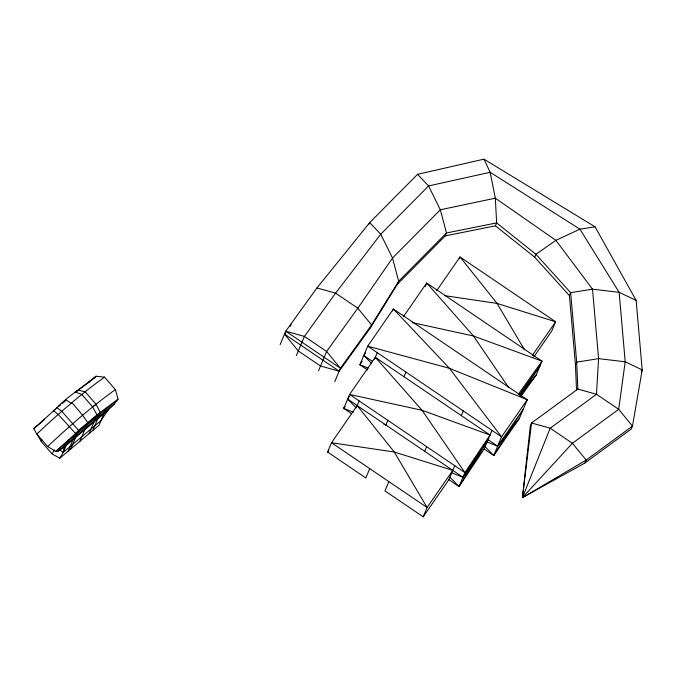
<?xml version="1.0" encoding="UTF-8"?>
<svg xmlns="http://www.w3.org/2000/svg" width="676" height="676" viewBox="0 0 676 676"><rect width="100%" height="100%" fill="white"/><g stroke="black" fill="none" stroke-linecap="round" stroke-linejoin="round"><path stroke-width="1.01" d="M483.974 159.164L595.066 226.823L636.15 300.414L642.2 369.882L632.482 426.117L631.257 429.04L584.968 462.975L522.43 497.629L550.196 428.204L596.477 394.269L598.564 358.643L592.514 289.176L555.909 240.335L495.322 198.195L490.168 172.279L483.974 159.164L417.531 174.34L369.704 222.624L316.943 287.951L285.745 331.215L280.118 344.608M524.745 495.516L522.43 497.629L530.314 425.931L531.539 423.007L577.828 389.072L596.477 394.269L618.701 409.326L632.482 426.117L586.193 460.052L522.43 497.629L531.539 423.007L550.196 428.204L572.411 443.262L586.193 460.052L584.968 462.975M37.848 435.437L41.194 441.445L52.077 453.892L59.775 458.243L63.265 452.328L64.119 447.14L66.324 441.884M43.974 420.083L44.396 419.078M53.311 411.566C65.251 397.522 82.058 388.1 96.119 376.27L104.535 377.14L115.41 389.587L118.046 399.085L114.481 403.783L107.881 410.366L64.119 447.14L58.111 451.145L55.728 451.441L47.666 446.498L36.791 434.051L33.8 428.635L54.933 409.664M56.192 408.6L56.64 407.535L61.617 411.118L78.568 430.35L70.693 449.067M65.665 400.243L65.851 399.803L71.039 403.209M59.158 449.625L63.265 452.328L68.47 439.949M68.166 451.196L75.585 433.536L78.568 430.35L96.981 414.87L118.046 399.085L55.728 451.441L75.585 433.536L100.352 412.715L96.178 404.4L85.303 391.953L78.306 390.018L75.061 392.063L81.644 394.302L92.519 406.749L96.981 414.87L89.114 433.595M79.903 441.335L87.779 422.61L82.506 415.157L71.901 402.482M92.806 430.494L100.352 412.715L96.981 414.87M106.157 408.245L98.983 425.305L59.775 458.243M296.333 355.601L304.403 336.411L335.6 293.147L380.74 234.226L428.559 185.942L490.168 172.279L579.949 229.172L619.148 292.319L625.199 361.787L618.701 409.326L572.411 443.262L522.43 497.629M369.096 224.086L369.704 222.624L380.74 234.226L392.519 258.055L398.671 281.25L397.446 284.173L370.372 327.919L339.175 371.183L320.509 366.003L298.293 350.945L284.52 334.138L285.737 332.44M318.557 370.659L326.618 351.469L357.815 308.205L392.519 258.055L440.338 209.771L495.322 198.195L496.649 222.903L495.415 225.826L445.264 235.89L397.446 284.173M334.772 381.653L340.4 368.259L371.597 324.995L398.671 281.25L446.498 232.966L496.649 222.903L535.924 254.286L570.637 292.683L576.687 362.15L577.828 389.072M370.372 327.919L371.597 324.995L357.815 308.205L335.6 293.147L316.943 287.951M351.562 413.712L343.738 408.414L349.61 394.446L375.307 357.3L490.032 435.057L464.902 472.592L459.029 486.551L448.898 479.681L454.771 465.722M369.747 468.645L365.834 477.957L327.598 452.041L331.51 442.729L357.207 405.583L394.26 451.999L427.114 507.524L423.193 516.836L384.957 490.911L388.869 481.608M392.621 310.875L393.407 309.017L527.246 399.727L519.422 418.351L493.717 455.497L484.16 449.016L491.984 430.401M374.529 359.159L377.267 352.644M359.167 400.927L356.235 407.907L347.65 399.102L349.441 396.508M445.264 235.89L446.498 232.966L440.338 209.771L428.559 185.942L417.531 174.34M425.145 286.725L426.708 283.007L542.008 361.145L536.136 375.112L520.858 396.482M403.986 376.735L405.946 372.079M387.847 420.362L385.895 425.018L383.976 424.266M459.232 258.849L460.018 256.99L555.621 321.784L551.7 331.096L533.77 357.012M424.705 451.323L426.657 446.675M461.353 415.613L463.305 410.957M576.51 389.925L575.462 365.074L569.412 295.598L534.699 257.21L535.924 254.286L555.909 240.335L579.949 229.172L595.066 226.823M569.412 295.598L570.637 292.683L592.514 289.176L619.148 292.319L636.15 300.414M575.462 365.074L576.687 362.15L598.564 358.643L625.199 361.787L642.2 369.882L641.279 372.07M41.194 441.445L42.149 439.839M52.077 453.892L54.443 449.87M449.937 477.222L459.029 486.551L488.072 439.704L497.629 446.185L519.422 418.351M362.074 361.339L359.877 364.786L367.702 370.085M353.32 412.183L343.738 408.414L344.836 406.69M493.657 455.582L523.334 409.039L497.629 446.185L487.092 442.036M520.486 395.663L540.048 365.8L519.278 394.868M488.072 439.704L462.942 477.248L451.771 472.845M459.029 486.551L484.16 449.016L462.942 477.248L347.65 399.102M107.881 410.366L100.918 420.692L63.265 452.328M371.639 363.527L363.789 355.475L365.589 352.88M403.403 316.698L426.708 283.007L473.462 335.997L508.589 387.441M343.738 408.414L344.929 406.682M436.704 290.68L460.018 256.99L497.063 303.406L524.618 349.974M327.598 452.041L328.79 450.309M532.308 355.475L555.621 321.784L497.063 303.406L444.605 295.657M423.193 516.836L448.898 479.681M518.179 394.488L542.008 361.145L473.462 335.997L412.233 322.604M290.021 326.508L291.246 324.81M94.936 377.842L96.119 376.27L75.349 392.502M519.692 395.291L536.136 375.112M36.791 434.051C58.313 413.805 80.512 394.395 104.535 377.14M47.666 446.498C69.197 426.252 91.395 406.842 115.41 389.587M58.499 406.665L60.798 404.73M62.336 403.437L65.403 400.86M33.8 428.635L43.247 420.7M88.353 382.802L96.119 376.27M58.111 451.145L114.481 403.783M92.519 406.749L96.043 404.527M490.032 435.057L422.061 410.29L349.61 394.446L464.902 472.592L422.061 410.29L375.307 357.3M368.31 368.107L359.877 364.786L367.702 346.163L393.407 309.017L449.43 368.302L501.55 436.873L493.717 455.497L485.14 446.692M363.789 355.475L372.552 361.415M284.52 334.138L339.175 371.183M495.415 225.826L534.699 257.21M53.666 410.729L58.381 414.591L75.585 433.536M452.81 470.378L427.114 507.524L331.51 442.729L394.26 451.999L452.81 470.378M527.246 399.727L501.55 436.873L367.702 346.163L449.43 368.302L527.246 399.727M304.403 336.411L285.745 331.215L340.4 368.259L326.618 351.469L304.403 336.411"/></g></svg>
